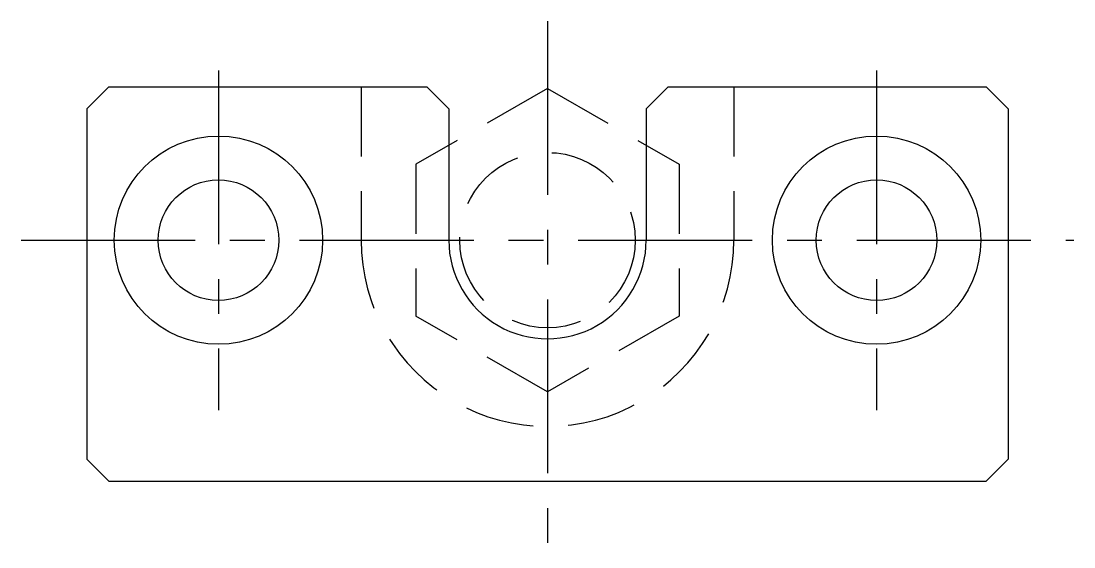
# Model space of a CAD drawing. Extents: x 21 to 291, y 20 to 287.
# Drawn here: x 242.87 to 290.87, y 146.05 to 170.05 of the extents above; entities outside this region: 2.
import ezdxf

# ---------------------------------------------------------------- set-up
doc = ezdxf.new("R2010")
doc.units = 0
doc.header["$LTSCALE"] = 0.25
doc.linetypes.add('CENTER', pattern=[50.8, 31.75, -6.35, 6.35, -6.35])
doc.linetypes.add('DASHED', pattern=[19.05, 12.7, -6.35])
doc.layers.get('0').update_dxf_attribs({"linetype": 'CONTINUOUS'})
doc.layers.add('CENTER', color=1, linetype='CENTER')

msp = doc.modelspace()

# ---------------------------------------------------------------- linework, layer by layer
for p, q in [((245.873792, 166.050946), (246.873792, 167.050947)), ((246.873792, 167.050946), (261.373792, 167.050946)), ((261.373792, 167.050946), (262.373792, 166.050946)), ((272.373792, 167.050946), (271.373792, 166.050946)), ((272.373792, 167.050946), (286.873792, 167.050946)), ((286.873792, 167.050946), (287.873792, 166.050946)), ((245.873792, 166.050946), (245.873792, 150.050946)), ((262.373792, 166.050946), (262.373792, 160.050946)), ((271.373792, 166.050946), (271.373792, 160.050946)), ((287.873792, 166.050946), (287.873792, 150.050946)), ((287.873792, 162.050946), (287.873792, 162.051046)), ((287.873792, 158.050946), (287.873892, 158.050946)), ((246.873792, 149.050946), (245.873792, 150.050946)), ((287.873792, 150.050946), (286.873792, 149.050946)), ((246.873792, 149.050946), (286.873792, 149.050946))]:
    msp.add_line(p, q)
at = {"color": 3, "linetype": 'DASHED'}
for p, q in [((258.373792, 167.050946), (258.373792, 160.050946)), ((275.373792, 167.050946), (275.373792, 160.050946)), ((266.873792, 166.979149), (260.873792, 163.515048)), ((266.873792, 166.979149), (272.873792, 163.515048)), ((260.873792, 163.515048), (260.873792, 156.586845)), ((272.873792, 163.515048), (272.873792, 156.586845)), ((266.873792, 153.122743), (260.873792, 156.586845)), ((272.873792, 156.586845), (266.873792, 153.122743))]:
    msp.add_line(p, q, dxfattribs=at)
for centre, radius in [((251.873792, 160.050946), 4.75), ((281.873792, 160.050946), 4.75), ((251.873792, 160.050946), 2.75), ((281.873792, 160.050946), 2.75)]:
    msp.add_circle(centre, radius)
msp.add_circle((266.873792, 160.050946), 4, dxfattribs=at)
msp.add_arc((266.873792, 160.050946), 8.5, 179.99999, 0.00001, dxfattribs=at)
msp.add_arc((266.873792, 160.050946), 4.5, 179.99999, 0.00001)
at = {"layer": 'CENTER', "color": 1, "linetype": 'CENTER'}
for p, q in [((266.873792, 170.050946), (266.873792, 146.050946)), ((251.873792, 167.800946), (251.873792, 152.300946)), ((281.873792, 167.800946), (281.873792, 152.300946)), ((242.873792, 160.050946), (290.873792, 160.050946))]:
    msp.add_line(p, q, dxfattribs=at)

# ---------------------------------------------------------------- texts
for s, p in [('HLRA 8', (20, 50)), ('HLRA08', (20, 20))]:
    msp.add_text(s, height=8).set_placement(p)

doc.saveas('drawing.dxf')
